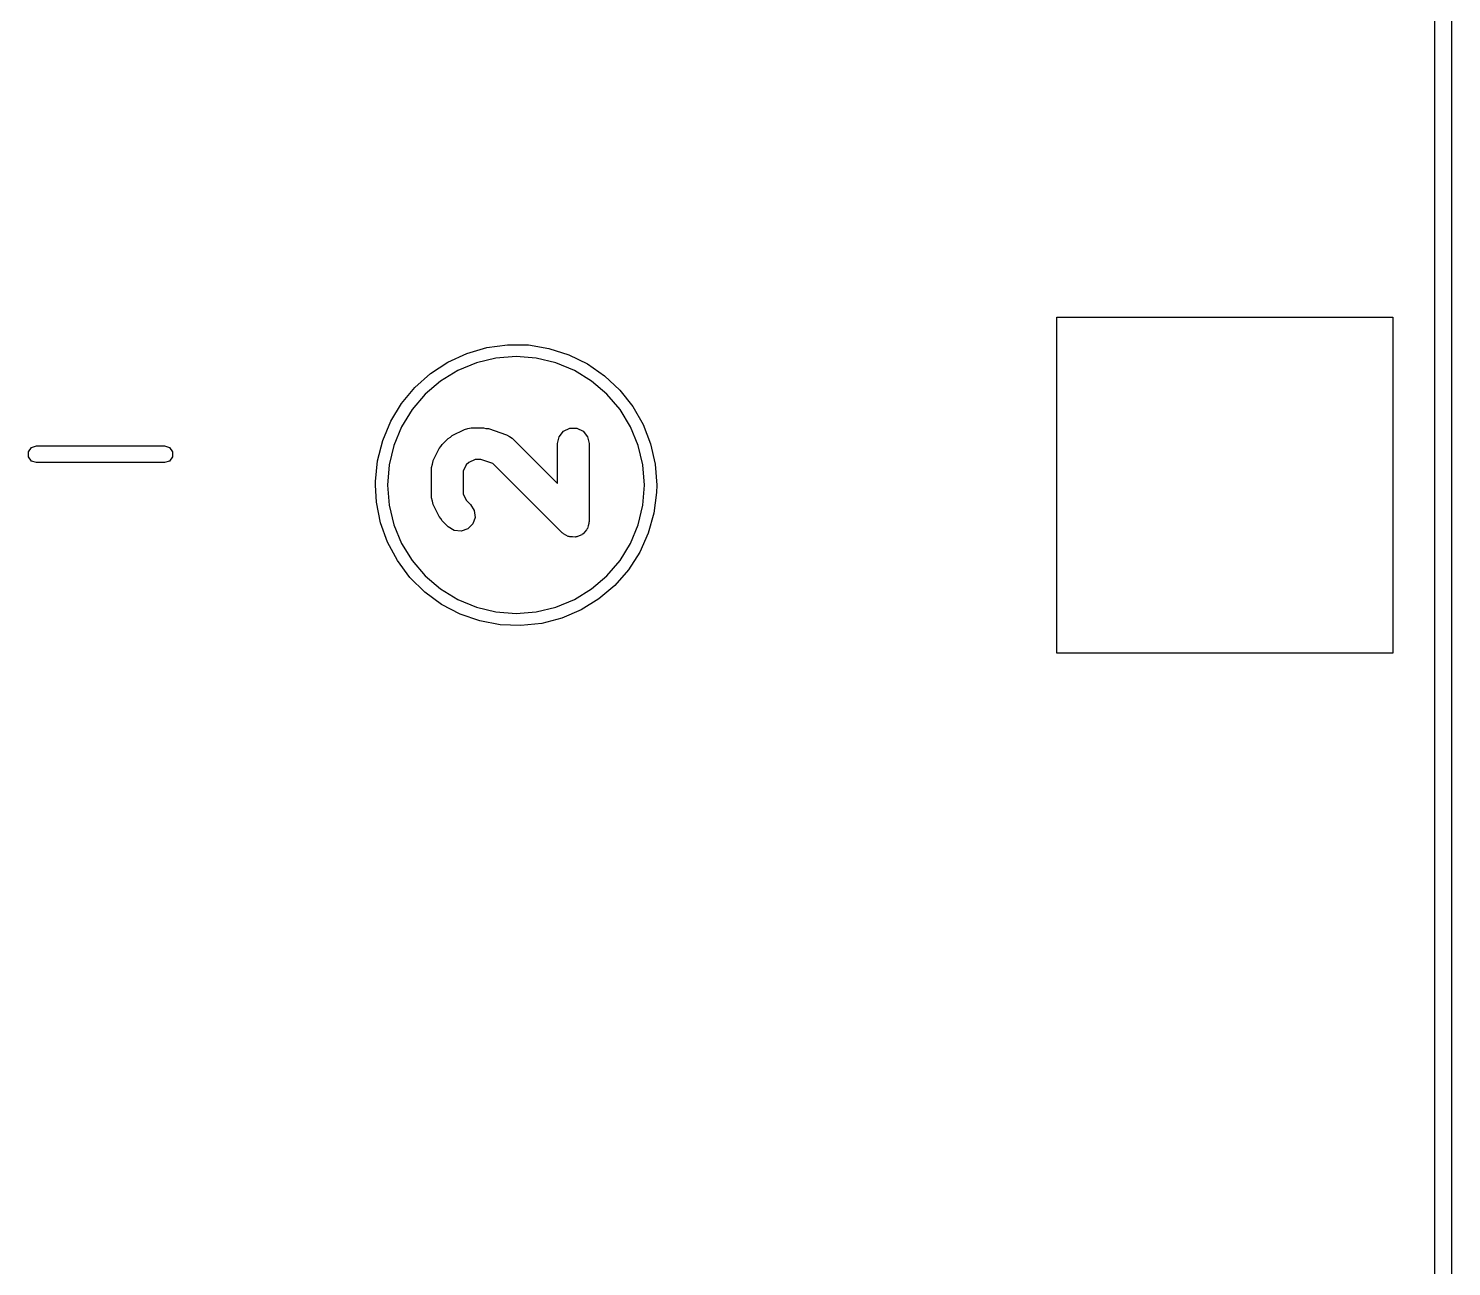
# Model space of a CAD drawing. Extents: x 0.06 to 3.13, y 0.01 to 2.39.
# Drawn here: x 2.464 to 3.131, y 1.229 to 1.809 of the extents above; entities that cross this region are included whole.
import ezdxf

# ---------------------------------------------------------------- set-up
doc = ezdxf.new("R2010")
doc.units = 0
doc.header["$MEASUREMENT"] = 0
doc.layers.add('BLACK', color=7, linetype='CONTINUOUS')

msp = doc.modelspace()

# ---------------------------------------------------------------- linework, layer by layer
at = {"layer": 'BLACK', "linetype": 'CONTINUOUS'}
for p, q in [((3.12309, 0.427402), (3.12309, 2.0026)), ((3.13096, 2.00654), (3.13096, 0.423465)), ((2.94593, 1.51618), (2.94593, 1.67366)), ((2.94593, 1.67366), (3.10341, 1.67366)), ((3.10341, 1.67366), (3.10341, 1.51618)), ((2.66041, 1.6526), (2.66929, 1.65669)), ((2.66929, 1.65669), (2.67867, 1.65943)), ((2.67867, 1.65943), (2.68836, 1.66074)), ((2.69238, 1.65515), (2.68296, 1.6544)), ((2.68836, 1.66074), (2.69813, 1.66062)), ((2.7018, 1.6544), (2.69238, 1.65515)), ((2.69813, 1.66062), (2.70778, 1.65904)), ((2.70778, 1.65904), (2.71709, 1.65606)), ((2.71709, 1.65606), (2.72585, 1.65174)), ((2.65224, 1.64724), (2.66041, 1.6526)), ((2.66504, 1.64858), (2.65698, 1.64364)), ((2.67377, 1.6522), (2.66504, 1.64858)), ((2.68296, 1.6544), (2.67377, 1.6522)), ((2.71099, 1.6522), (2.7018, 1.6544)), ((2.71972, 1.64858), (2.71099, 1.6522)), ((2.72778, 1.64364), (2.71972, 1.64858)), ((2.72585, 1.65174), (2.73388, 1.64617)), ((2.64495, 1.64073), (2.65224, 1.64724)), ((2.65698, 1.64364), (2.6498, 1.63751)), ((2.73497, 1.63751), (2.72778, 1.64364)), ((2.73388, 1.64617), (2.741, 1.63947)), ((2.6387, 1.63322), (2.64495, 1.64073)), ((2.6498, 1.63751), (2.64366, 1.63032)), ((2.7411, 1.63032), (2.73497, 1.63751)), ((2.741, 1.63947), (2.74705, 1.6318)), ((2.63362, 1.62486), (2.6387, 1.63322)), ((2.64366, 1.63032), (2.63872, 1.62226)), ((2.74604, 1.62226), (2.7411, 1.63032)), ((2.74705, 1.6318), (2.7519, 1.62331)), ((2.62984, 1.61585), (2.63362, 1.62486)), ((2.63872, 1.62226), (2.6351, 1.61353)), ((2.66821, 1.62102), (2.66976, 1.62138)), ((2.66976, 1.62138), (2.67131, 1.62175)), ((2.67131, 1.62175), (2.67136, 1.62174)), ((2.67136, 1.62174), (2.67141, 1.62175)), ((2.67141, 1.62175), (2.67705, 1.62175)), ((2.67705, 1.62175), (2.67819, 1.62149)), ((2.67819, 1.62149), (2.67937, 1.62138)), ((2.67937, 1.62138), (2.68782, 1.61856)), ((2.71462, 1.62015), (2.71758, 1.62157)), ((2.71758, 1.62157), (2.72086, 1.62157)), ((2.72086, 1.62157), (2.72382, 1.62014)), ((2.74966, 1.61353), (2.74604, 1.62226)), ((2.7519, 1.62331), (2.75545, 1.6142)), ((2.62744, 1.60637), (2.62984, 1.61585)), ((2.65775, 1.61397), (2.66057, 1.61679)), ((2.66057, 1.61679), (2.66157, 1.61742)), ((2.66157, 1.61742), (2.66248, 1.61816)), ((2.66248, 1.61816), (2.66812, 1.62098)), ((2.66812, 1.62098), (2.66817, 1.62099)), ((2.66817, 1.62099), (2.66821, 1.62102)), ((2.68782, 1.61856), (2.68786, 1.61853)), ((2.68786, 1.61853), (2.68791, 1.61853)), ((2.68791, 1.61853), (2.68926, 1.61768)), ((2.68926, 1.61768), (2.69062, 1.61685)), ((2.69062, 1.61685), (2.69065, 1.61681)), ((2.69065, 1.61681), (2.69069, 1.61678)), ((2.69069, 1.61678), (2.71183, 1.59564)), ((2.71183, 1.61439), (2.71257, 1.61759)), ((2.71257, 1.61759), (2.71462, 1.62015)), ((2.72382, 1.62014), (2.72587, 1.61757)), ((2.72587, 1.61757), (2.7266, 1.61437)), ((2.46376, 1.61059), (2.46519, 1.61256)), ((2.46376, 1.60816), (2.46376, 1.61059)), ((2.46519, 1.60619), (2.46376, 1.60816)), ((2.46519, 1.61256), (2.4675, 1.61331)), ((2.4675, 1.61331), (2.5275, 1.61331)), ((2.5275, 1.61331), (2.52981, 1.61256)), ((2.52981, 1.61256), (2.53124, 1.61059)), ((2.53124, 1.60816), (2.52981, 1.60619)), ((2.53124, 1.61059), (2.53124, 1.60816)), ((2.6351, 1.61353), (2.6329, 1.60434)), ((2.65356, 1.60643), (2.65638, 1.61206)), ((2.65638, 1.61206), (2.65713, 1.61297)), ((2.65713, 1.61297), (2.65775, 1.61397)), ((2.71183, 1.59564), (2.71183, 1.61439)), ((2.7266, 1.61437), (2.7266, 1.5778)), ((2.75187, 1.60434), (2.74966, 1.61353)), ((2.75545, 1.6142), (2.7576, 1.60467)), ((2.4675, 1.60544), (2.46519, 1.60619)), ((2.5275, 1.60544), (2.4675, 1.60544)), ((2.52981, 1.60619), (2.5275, 1.60544)), ((2.62646, 1.59665), (2.62744, 1.60637)), ((2.6329, 1.60434), (2.63216, 1.59492)), ((2.65278, 1.60324), (2.65316, 1.60478)), ((2.65279, 1.60319), (2.65278, 1.60324)), ((2.65278, 1.60314), (2.65279, 1.60319)), ((2.65278, 1.58906), (2.65278, 1.60314)), ((2.65316, 1.60478), (2.65351, 1.60634)), ((2.65351, 1.60634), (2.65355, 1.60638)), ((2.65355, 1.60638), (2.65356, 1.60643)), ((2.66904, 1.60438), (2.66754, 1.60138)), ((2.66754, 1.60138), (2.66754, 1.59081)), ((2.67016, 1.60549), (2.66904, 1.60438)), ((2.67315, 1.60699), (2.67016, 1.60549)), ((2.67584, 1.60699), (2.67315, 1.60699)), ((2.68148, 1.60511), (2.67584, 1.60699)), ((2.714, 1.5726), (2.68148, 1.60511)), ((2.75261, 1.59492), (2.75187, 1.60434)), ((2.7576, 1.60467), (2.75833, 1.59492)), ((2.62654, 1.59492), (2.62646, 1.59665)), ((2.62693, 1.58688), (2.62654, 1.59492)), ((2.63216, 1.59492), (2.6329, 1.5855)), ((2.75187, 1.5855), (2.75261, 1.59492)), ((2.75833, 1.59492), (2.75824, 1.59147)), ((2.65279, 1.58901), (2.65278, 1.58906)), ((2.65278, 1.58896), (2.65279, 1.58901)), ((2.65315, 1.58741), (2.65278, 1.58896)), ((2.66754, 1.59081), (2.66904, 1.58781)), ((2.75824, 1.59147), (2.757, 1.58177)), ((2.62884, 1.5773), (2.62693, 1.58688)), ((2.6329, 1.5855), (2.6351, 1.57631)), ((2.65351, 1.58586), (2.65315, 1.58741)), ((2.65354, 1.58582), (2.65351, 1.58586)), ((2.65355, 1.58577), (2.65354, 1.58582)), ((2.65637, 1.58014), (2.65355, 1.58577)), ((2.66904, 1.58781), (2.67101, 1.58584)), ((2.67101, 1.58584), (2.67276, 1.58305)), ((2.67276, 1.58305), (2.67312, 1.57979)), ((2.74966, 1.57631), (2.75187, 1.5855)), ((2.757, 1.58177), (2.75435, 1.57237)), ((2.63214, 1.5681), (2.62884, 1.5773)), ((2.6351, 1.57631), (2.63872, 1.56758)), ((2.65712, 1.57923), (2.65637, 1.58014)), ((2.65774, 1.57823), (2.65712, 1.57923)), ((2.66056, 1.57541), (2.65774, 1.57823)), ((2.66334, 1.57366), (2.66056, 1.57541)), ((2.67203, 1.57669), (2.66971, 1.57437)), ((2.67312, 1.57979), (2.67203, 1.57669)), ((2.72586, 1.5746), (2.7256, 1.57428)), ((2.72614, 1.57581), (2.72586, 1.5746)), ((2.72655, 1.57698), (2.72614, 1.57581)), ((2.7266, 1.5778), (2.7265, 1.57739)), ((2.7265, 1.57739), (2.72655, 1.57698)), ((2.74604, 1.56758), (2.74966, 1.57631)), ((2.63676, 1.55949), (2.63214, 1.5681)), ((2.66661, 1.57329), (2.66334, 1.57366)), ((2.66971, 1.57437), (2.66661, 1.57329)), ((2.71435, 1.57237), (2.714, 1.5726)), ((2.71461, 1.57205), (2.71435, 1.57237)), ((2.71573, 1.57151), (2.71461, 1.57205)), ((2.71678, 1.57085), (2.71573, 1.57151)), ((2.71719, 1.5708), (2.71678, 1.57085)), ((2.71757, 1.57062), (2.71719, 1.5708)), ((2.71881, 1.57062), (2.71757, 1.57062)), ((2.72004, 1.57048), (2.71881, 1.57062)), ((2.72043, 1.57062), (2.72004, 1.57048)), ((2.72085, 1.57062), (2.72043, 1.57062)), ((2.72197, 1.57115), (2.72085, 1.57062)), ((2.72314, 1.57156), (2.72197, 1.57115)), ((2.72343, 1.57186), (2.72314, 1.57156)), ((2.72381, 1.57204), (2.72343, 1.57186)), ((2.72458, 1.57301), (2.72381, 1.57204)), ((2.72546, 1.57388), (2.72458, 1.57301)), ((2.7256, 1.57428), (2.72546, 1.57388)), ((2.75435, 1.57237), (2.75034, 1.56346)), ((2.63872, 1.56758), (2.64366, 1.55952)), ((2.7411, 1.55952), (2.74604, 1.56758)), ((2.75034, 1.56346), (2.74505, 1.55523)), ((2.64261, 1.55166), (2.63676, 1.55949)), ((2.64366, 1.55952), (2.6498, 1.55234)), ((2.73497, 1.55234), (2.7411, 1.55952)), ((2.74505, 1.55523), (2.7386, 1.54789)), ((2.64955, 1.54478), (2.64261, 1.55166)), ((2.6498, 1.55234), (2.65698, 1.5462)), ((2.72778, 1.5462), (2.73497, 1.55234)), ((2.65744, 1.539), (2.64955, 1.54478)), ((2.65698, 1.5462), (2.66504, 1.54126)), ((2.66504, 1.54126), (2.67377, 1.53764)), ((2.71099, 1.53764), (2.71972, 1.54126)), ((2.71972, 1.54126), (2.72778, 1.5462)), ((2.73114, 1.54157), (2.72283, 1.53643)), ((2.7386, 1.54789), (2.73114, 1.54157)), ((2.66609, 1.53445), (2.65744, 1.539)), ((2.67377, 1.53764), (2.68296, 1.53544)), ((2.68296, 1.53544), (2.69238, 1.5347)), ((2.69238, 1.5347), (2.7018, 1.53544)), ((2.7018, 1.53544), (2.71099, 1.53764)), ((2.72283, 1.53643), (2.71385, 1.53257)), ((2.67531, 1.53122), (2.66609, 1.53445)), ((2.68492, 1.5294), (2.67531, 1.53122)), ((2.69468, 1.52902), (2.68492, 1.5294)), ((2.7044, 1.53008), (2.69468, 1.52902)), ((2.71385, 1.53257), (2.7044, 1.53008)), ((3.10341, 1.51618), (2.94593, 1.51618))]:
    msp.add_line(p, q, dxfattribs=at)

doc.saveas('drawing.dxf')
